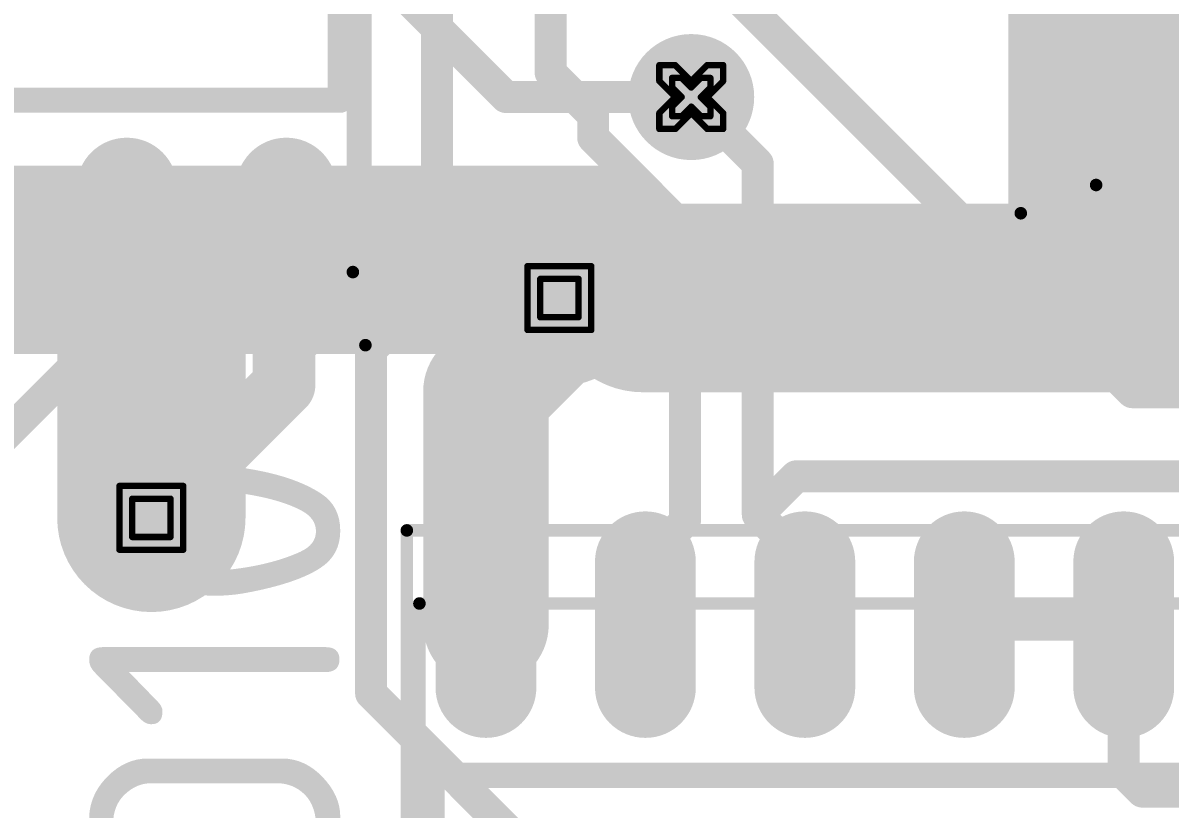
# Model space of a CAD drawing. Header units: millimetres. Extents: x 3219 to 51106, y -14166 to 2063.
# Drawn here: x 5622.96 to 5632.09, y 1768.79 to 1775.05 of the extents above; entities that cross this region are included whole.
import ezdxf

# ---------------------------------------------------------------- set-up
doc = ezdxf.new("R2010")
doc.units = ezdxf.units.MM
doc.layers.get('0').update_dxf_attribs({"lineweight": 53})
for name, color, linetype in [('Bottom Layer', 5, 'Continuous'), ('Bottom Solder', 6, 'Continuous'), ('Drill Drawing', 1, 'Continuous'), ('Mechanical 13', 56, 'Continuous'), ('Mechanical 15', 56, 'Continuous'), ('Top Layer', 1, 'Continuous'), ('Top Overlay', 2, 'Continuous'), ('Top Paste', 8, 'Continuous'), ('Top Solder', 216, 'Continuous')]:
    doc.layers.add(name, color=color, linetype=linetype)
doc.styles.add('GOST type B', font='GOST_B.TTF', dxfattribs={"height": 3.5})

# ---------------------------------------------------------------- blocks, each defined once
blk = doc.blocks.new('14_SOIC_94')
at = {"layer": 'Top Layer'}
h = blk.add_hatch(color=1, dxfattribs=at)
edge = h.paths.add_edge_path()
edge.add_arc((-0.5000028099999999, -2.54000254), 0.2999994, 90, 270)
edge.add_line((-0.5000028099999999, -2.84000194), (0.4999977299999999, -2.84000194))
edge.add_arc((0.49999773, -2.54000254), 0.2999994, 270, 450)
edge.add_line((0.49999773, -2.24000314), (-0.5000028099999998, -2.24000314))
h = blk.add_hatch(color=1, dxfattribs=at)
edge = h.paths.add_edge_path()
edge.add_arc((-0.49999519, -3.81), 0.2999994, 90, 270)
edge.add_line((-0.49999519, -4.1099994), (0.5000053500000001, -4.1099994))
edge.add_arc((0.50000535, -3.81), 0.2999994, 270, 450)
edge.add_line((0.50000535, -3.5100006), (-0.49999519, -3.5100006))
h = blk.add_hatch(color=1, dxfattribs=at)
edge = h.paths.add_edge_path()
edge.add_arc((-0.5000002699999999, -5.08), 0.2999994, 90, 270)
edge.add_line((-0.5000002699999999, -5.3799994), (0.5000002699999999, -5.3799994))
edge.add_arc((0.5000002699999999, -5.08), 0.2999994, 270, 450)
edge.add_line((0.5000002699999999, -4.780000599999999), (-0.5000002699999999, -4.780000599999999))
h = blk.add_hatch(color=1, dxfattribs=at)
edge = h.paths.add_edge_path()
edge.add_arc((-0.5000002699999999, -6.350002539999999), 0.2999994, 90, 270)
edge.add_line((-0.5000002699999999, -6.65000194), (0.5000002699999999, -6.65000194))
edge.add_arc((0.5000002699999999, -6.350002539999999), 0.2999994, 270, 450)
edge.add_line((0.5000002699999999, -6.050003139999999), (-0.5000002699999999, -6.050003139999999))
h = blk.add_hatch(color=1, dxfattribs=at)
edge = h.paths.add_edge_path()
edge.add_arc((-0.5000002699999999, -7.61999746), 0.2999994, 90, 270)
edge.add_line((-0.5000002699999999, -7.919996859999999), (0.5000002699999999, -7.919996859999999))
edge.add_arc((0.5000002699999999, -7.61999746), 0.2999994, 270, 450)
edge.add_line((0.5000002699999999, -7.319998060000001), (-0.5000002699999999, -7.319998060000001))
at = {"layer": 'Top Paste'}
h = blk.add_hatch(color=8, dxfattribs=at)
edge = h.paths.add_edge_path()
edge.add_arc((-0.5000028099999999, -2.54000254), 0.2999994, 90, 270)
edge.add_line((-0.5000028099999999, -2.84000194), (0.4999977299999999, -2.84000194))
edge.add_arc((0.49999773, -2.54000254), 0.2999994, 270, 450)
edge.add_line((0.49999773, -2.24000314), (-0.5000028099999998, -2.24000314))
h = blk.add_hatch(color=8, dxfattribs=at)
edge = h.paths.add_edge_path()
edge.add_arc((-0.49999519, -3.81), 0.2999994, 90, 270)
edge.add_line((-0.49999519, -4.1099994), (0.5000053500000001, -4.1099994))
edge.add_arc((0.50000535, -3.81), 0.2999994, 270, 450)
edge.add_line((0.50000535, -3.5100006), (-0.49999519, -3.5100006))
h = blk.add_hatch(color=8, dxfattribs=at)
edge = h.paths.add_edge_path()
edge.add_arc((-0.5000002699999999, -5.08), 0.2999994, 90, 270)
edge.add_line((-0.5000002699999999, -5.3799994), (0.5000002699999999, -5.3799994))
edge.add_arc((0.5000002699999999, -5.08), 0.2999994, 270, 450)
edge.add_line((0.5000002699999999, -4.780000599999999), (-0.5000002699999999, -4.780000599999999))
h = blk.add_hatch(color=8, dxfattribs=at)
edge = h.paths.add_edge_path()
edge.add_arc((-0.5000002699999999, -6.350002539999999), 0.2999994, 90, 270)
edge.add_line((-0.5000002699999999, -6.65000194), (0.5000002699999999, -6.65000194))
edge.add_arc((0.5000002699999999, -6.350002539999999), 0.2999994, 270, 450)
edge.add_line((0.5000002699999999, -6.050003139999999), (-0.5000002699999999, -6.050003139999999))
h = blk.add_hatch(color=8, dxfattribs=at)
edge = h.paths.add_edge_path()
edge.add_arc((-0.5000002699999999, -7.61999746), 0.2999994, 90, 270)
edge.add_line((-0.5000002699999999, -7.919996859999999), (0.5000002699999999, -7.919996859999999))
edge.add_arc((0.5000002699999999, -7.61999746), 0.2999994, 270, 450)
edge.add_line((0.5000002699999999, -7.319998060000001), (-0.5000002699999999, -7.319998060000001))
at = {"layer": 'Top Solder'}
h = blk.add_hatch(color=216, dxfattribs=at)
edge = h.paths.add_edge_path()
edge.add_arc((-0.5000028099999999, -2.54000254), 0.4015993999999999, 90, 270)
edge.add_line((-0.5000028099999999, -2.94160194), (0.4999977299999999, -2.94160194))
edge.add_arc((0.49999773, -2.54000254), 0.4015993999999999, 270, 450)
edge.add_line((0.49999773, -2.13840314), (-0.5000028099999998, -2.13840314))
h = blk.add_hatch(color=216, dxfattribs=at)
edge = h.paths.add_edge_path()
edge.add_arc((-0.49999519, -3.81), 0.4015993999999999, 90, 270)
edge.add_line((-0.49999519, -4.211599399999999), (0.5000053499999999, -4.211599399999999))
edge.add_arc((0.50000535, -3.81), 0.4015993999999999, 270, 450)
edge.add_line((0.50000535, -3.4084006), (-0.49999519, -3.4084006))
h = blk.add_hatch(color=216, dxfattribs=at)
edge = h.paths.add_edge_path()
edge.add_arc((-0.5000002699999999, -5.08), 0.4015993999999999, 90, 270)
edge.add_line((-0.5000002699999999, -5.481599399999999), (0.5000002699999999, -5.481599399999999))
edge.add_arc((0.5000002699999999, -5.08), 0.4015993999999999, 270, 450)
edge.add_line((0.5000002699999999, -4.6784006), (-0.5000002699999999, -4.6784006))
h = blk.add_hatch(color=216, dxfattribs=at)
edge = h.paths.add_edge_path()
edge.add_arc((-0.5000002699999999, -6.350002539999999), 0.4015993999999999, 90, 270)
edge.add_line((-0.5000002699999999, -6.75160194), (0.5000002699999999, -6.75160194))
edge.add_arc((0.5000002699999999, -6.350002539999999), 0.4015993999999999, 270, 450)
edge.add_line((0.5000002699999999, -5.94840314), (-0.5000002699999999, -5.94840314))
h = blk.add_hatch(color=216, dxfattribs=at)
edge = h.paths.add_edge_path()
edge.add_arc((-0.5000002699999999, -7.61999746), 0.4015993999999999, 90, 270)
edge.add_line((-0.5000002699999999, -8.021596859999999), (0.5000002699999999, -8.021596859999999))
edge.add_arc((0.5000002699999999, -7.61999746), 0.4015993999999999, 270, 450)
edge.add_line((0.5000002699999999, -7.21839806), (-0.5000002699999999, -7.21839806))
at = {"layer": 'Mechanical 13'}
for points in [[(-0.16826738, -8.1499964, 0.0999998, 0.0999998, 0), (-0.16826484, 0.5500497, 0.0999998, 0.0999998, 0)], [(-0.16826738, -8.1499964, 0.0999998, 0.0999998, 0), (5.968540259999999, -8.149993859999999, 0.0999998, 0.0999998, 0)]]:
    blk.add_lwpolyline(points, format="xyseb", dxfattribs=at)
blk.add_lwpolyline([(-0.19326606, -8.1499964, 0.0499999, 0.0499999, 1), (-0.1432687, -8.1499964, 0.0499999, 0.0499999, 1)], format="xyseb", close=True, dxfattribs=at)
blk.add_lwpolyline([(-0.19326606, -8.1499964, 0.0499999, 0.0499999, 1), (-0.1432687, -8.1499964, 0.0499999, 0.0499999, 1)], format="xyseb", close=True, dxfattribs=at)
at = {"layer": 'Mechanical 15'}
for points in [[(-0.75000104, -8.24999874, 0.0999998, 0.0999998, 0), (-0.7499959599999999, 0.75000358, 0.0999998, 0.0999998, 0)], [(6.750001739999999, -8.25000128, 0.0999998, 0.0999998, 0), (-0.75000104, -8.24999874, 0.0999998, 0.0999998, 0)]]:
    blk.add_lwpolyline(points, format="xyseb", dxfattribs=at)
blk.add_lwpolyline([(-0.77499972, -8.24999874, 0.0499999, 0.0499999, 1), (-0.72500236, -8.24999874, 0.0499999, 0.0499999, 1)], format="xyseb", close=True, dxfattribs=at)
blk.add_lwpolyline([(-0.77499972, -8.24999874, 0.0499999, 0.0499999, 1), (-0.72500236, -8.24999874, 0.0499999, 0.0499999, 1)], format="xyseb", close=True, dxfattribs=at)
at = {"layer": 'Top Overlay'}
for points in [[(1.20000014, -8.04999914, 0.1999996, 0.1999996, 0), (1.1999976, 0.4499991, 0.1999996, 0.1999996, 0)], [(4.699998219999999, -8.04999914, 0.1999996, 0.1999996, 0), (1.20000014, -8.04999914, 0.1999996, 0.1999996, 0)]]:
    blk.add_lwpolyline(points, format="xyseb", dxfattribs=at)
blk.add_lwpolyline([(1.15000024, -8.04999914, 0.0999998, 0.0999998, 1), (1.25000004, -8.04999914, 0.0999998, 0.0999998, 1)], format="xyseb", close=True, dxfattribs=at)
blk.add_lwpolyline([(1.15000024, -8.04999914, 0.0999998, 0.0999998, 1), (1.25000004, -8.04999914, 0.0999998, 0.0999998, 1)], format="xyseb", close=True, dxfattribs=at)
blk = doc.blocks.new('14______98')
at = {"layer": 'Top Layer'}
h = blk.add_hatch(color=1, dxfattribs=at)
edge = h.paths.add_edge_path()
edge.add_arc((-0.5000002699999999, -6.350002539999999), 0.2999994, 90, 270)
edge.add_line((-0.5000002699999999, -6.65000194), (0.5000002699999999, -6.65000194))
edge.add_arc((0.5000002699999999, -6.350002539999999), 0.2999994, 270, 450)
edge.add_line((0.5000002699999999, -6.050003139999999), (-0.5000002699999999, -6.050003139999999))
h = blk.add_hatch(color=1, dxfattribs=at)
edge = h.paths.add_edge_path()
edge.add_arc((-0.5000002699999999, -7.61999746), 0.2999994, 90, 270)
edge.add_line((-0.5000002699999999, -7.919996859999999), (0.5000002699999999, -7.919996859999999))
edge.add_arc((0.5000002699999999, -7.61999746), 0.2999994, 270, 450)
edge.add_line((0.5000002699999999, -7.319998060000001), (-0.5000002699999999, -7.319998060000001))
at = {"layer": 'Top Paste'}
h = blk.add_hatch(color=8, dxfattribs=at)
edge = h.paths.add_edge_path()
edge.add_arc((-0.5000002699999999, -6.350002539999999), 0.2999994, 90, 270)
edge.add_line((-0.5000002699999999, -6.65000194), (0.5000002699999999, -6.65000194))
edge.add_arc((0.5000002699999999, -6.350002539999999), 0.2999994, 270, 450)
edge.add_line((0.5000002699999999, -6.050003139999999), (-0.5000002699999999, -6.050003139999999))
h = blk.add_hatch(color=8, dxfattribs=at)
edge = h.paths.add_edge_path()
edge.add_arc((-0.5000002699999999, -7.61999746), 0.2999994, 90, 270)
edge.add_line((-0.5000002699999999, -7.919996859999999), (0.5000002699999999, -7.919996859999999))
edge.add_arc((0.5000002699999999, -7.61999746), 0.2999994, 270, 450)
edge.add_line((0.5000002699999999, -7.319998060000001), (-0.5000002699999999, -7.319998060000001))
at = {"layer": 'Top Solder'}
h = blk.add_hatch(color=216, dxfattribs=at)
edge = h.paths.add_edge_path()
edge.add_arc((-0.5000002699999999, -6.350002539999999), 0.4015993999999999, 90, 270)
edge.add_line((-0.5000002699999999, -6.75160194), (0.5000002699999999, -6.75160194))
edge.add_arc((0.5000002699999999, -6.350002539999999), 0.4015993999999999, 270, 450)
edge.add_line((0.5000002699999999, -5.94840314), (-0.5000002699999999, -5.94840314))
h = blk.add_hatch(color=216, dxfattribs=at)
edge = h.paths.add_edge_path()
edge.add_arc((-0.5000002699999999, -7.61999746), 0.4015993999999999, 90, 270)
edge.add_line((-0.5000002699999999, -8.021596859999999), (0.5000002699999999, -8.021596859999999))
edge.add_arc((0.5000002699999999, -7.61999746), 0.4015993999999999, 270, 450)
edge.add_line((0.5000002699999999, -7.21839806), (-0.5000002699999999, -7.21839806))
at = {"layer": 'Mechanical 13'}
for points in [[(-0.16826484, 0.5500497, 0.0999998, 0.0999998, 0), (-0.16826738, -8.1499964, 0.0999998, 0.0999998, 0)], [(5.968540259999999, -8.149993859999999, 0.0999998, 0.0999998, 0), (-0.16826738, -8.1499964, 0.0999998, 0.0999998, 0)]]:
    blk.add_lwpolyline(points, format="xyseb", dxfattribs=at)
blk.add_lwpolyline([(-0.19326606, -8.1499964, 0.0499999, 0.0499999, 1), (-0.1432687, -8.1499964, 0.0499999, 0.0499999, 1)], format="xyseb", close=True, dxfattribs=at)
blk.add_lwpolyline([(-0.19326606, -8.1499964, 0.0499999, 0.0499999, 1), (-0.1432687, -8.1499964, 0.0499999, 0.0499999, 1)], format="xyseb", close=True, dxfattribs=at)
at = {"layer": 'Mechanical 15'}
for points in [[(-0.7499959599999999, 0.75000358, 0.0999998, 0.0999998, 0), (-0.75000104, -8.24999874, 0.0999998, 0.0999998, 0)], [(-0.75000104, -8.24999874, 0.0999998, 0.0999998, 0), (6.750001739999999, -8.25000128, 0.0999998, 0.0999998, 0)]]:
    blk.add_lwpolyline(points, format="xyseb", dxfattribs=at)
blk.add_lwpolyline([(-0.77499972, -8.24999874, 0.0499999, 0.0499999, 1), (-0.72500236, -8.24999874, 0.0499999, 0.0499999, 1)], format="xyseb", close=True, dxfattribs=at)
blk.add_lwpolyline([(-0.77499972, -8.24999874, 0.0499999, 0.0499999, 1), (-0.72500236, -8.24999874, 0.0499999, 0.0499999, 1)], format="xyseb", close=True, dxfattribs=at)
at = {"layer": 'Top Overlay'}
for points in [[(1.1999976, 0.4499991, 0.1999996, 0.1999996, 0), (1.20000014, -8.04999914, 0.1999996, 0.1999996, 0)], [(1.20000014, -8.04999914, 0.1999996, 0.1999996, 0), (4.699998219999999, -8.04999914, 0.1999996, 0.1999996, 0)]]:
    blk.add_lwpolyline(points, format="xyseb", dxfattribs=at)
blk.add_lwpolyline([(1.15000024, -8.04999914, 0.0999998, 0.0999998, 1), (1.25000004, -8.04999914, 0.0999998, 0.0999998, 1)], format="xyseb", close=True, dxfattribs=at)
blk.add_lwpolyline([(1.15000024, -8.04999914, 0.0999998, 0.0999998, 1), (1.25000004, -8.04999914, 0.0999998, 0.0999998, 1)], format="xyseb", close=True, dxfattribs=at)
blk = doc.blocks.new('CAP__1206_108')
at = {"layer": 'Top Layer'}
for points in [[(-1.99999981, -0.7999996699999999), (-1.99999981, 0.7999996699999999), (-0.9999992699999999, 0.7999996699999999), (-0.9999992699999999, -0.7999996699999999)], [(0.9999992699999999, -0.7999996699999999), (0.9999992699999999, 0.7999996699999999), (1.99999981, 0.7999996699999999), (1.99999981, -0.7999996699999999)]]:
    blk.add_hatch(color=1, dxfattribs=at).paths.add_polyline_path(points)
at = {"layer": 'Top Paste'}
for points in [[(-1.99999981, -0.7999996699999999), (-1.99999981, 0.7999996699999999), (-0.9999992699999999, 0.7999996699999999), (-0.9999992699999999, -0.7999996699999999)], [(0.9999992699999999, -0.7999996699999999), (0.9999992699999999, 0.7999996699999999), (1.99999981, 0.7999996699999999), (1.99999981, -0.7999996699999999)]]:
    blk.add_hatch(color=8, dxfattribs=at).paths.add_polyline_path(points)
at = {"layer": 'Top Solder'}
for points in [[(-2.10159981, -0.90159967), (-2.10159981, 0.90159967), (-0.89839927, 0.90159967), (-0.89839927, -0.90159967)], [(0.89839927, -0.90159967), (0.89839927, 0.90159967), (2.10159981, 0.90159967), (2.10159981, -0.90159967)]]:
    blk.add_hatch(color=216, dxfattribs=at).paths.add_polyline_path(points)
at = {"layer": 'Mechanical 13'}
for points in [[(1.59999934, 0.77499972, 0.0999998, 0.0999998, 0), (-1.60000188, 0.77499972, 0.0999998, 0.0999998, 0)], [(-1.60000188, 0.77499972, 0.0999998, 0.0999998, 0), (-1.60000188, -0.77499972, 0.0999998, 0.0999998, 0)], [(1.59999934, 0.77499972, 0.0999998, 0.0999998, 0), (1.59999934, -0.77499972, 0.0999998, 0.0999998, 0)], [(1.59999934, -0.77499972, 0.0999998, 0.0999998, 0), (-1.60000188, -0.77499972, 0.0999998, 0.0999998, 0)]]:
    blk.add_lwpolyline(points, format="xyseb", dxfattribs=at)
for points in [[(-1.62500056, 0.77499972, 0.0499999, 0.0499999, 1), (-1.5750032, 0.77499972, 0.0499999, 0.0499999, 1)], [(-1.62500056, 0.77499972, 0.0499999, 0.0499999, 1), (-1.5750032, 0.77499972, 0.0499999, 0.0499999, 1)], [(1.57500066, 0.77499972, 0.0499999, 0.0499999, 1), (1.62499802, 0.77499972, 0.0499999, 0.0499999, 1)], [(1.57500066, 0.77499972, 0.0499999, 0.0499999, 1), (1.62499802, 0.77499972, 0.0499999, 0.0499999, 1)], [(-1.62500056, -0.77499972, 0.0499999, 0.0499999, 1), (-1.5750032, -0.77499972, 0.0499999, 0.0499999, 1)], [(-1.62500056, -0.77499972, 0.0499999, 0.0499999, 1), (-1.5750032, -0.77499972, 0.0499999, 0.0499999, 1)], [(1.57500066, -0.77499972, 0.0499999, 0.0499999, 1), (1.62499802, -0.77499972, 0.0499999, 0.0499999, 1)], [(1.57500066, -0.77499972, 0.0499999, 0.0499999, 1), (1.62499802, -0.77499972, 0.0499999, 0.0499999, 1)]]:
    blk.add_lwpolyline(points, format="xyseb", close=True, dxfattribs=at)
at = {"layer": 'Mechanical 15'}
for points in [[(-2.20000068, 1.00000054, 0.0999998, 0.0999998, 0), (-2.20000068, -1.00000054, 0.0999998, 0.0999998, 0)], [(2.20000068, 1.00000054, 0.0999998, 0.0999998, 0), (-2.20000068, 1.00000054, 0.0999998, 0.0999998, 0)], [(2.20000068, 1.00000054, 0.0999998, 0.0999998, 0), (2.20000068, -1.00000054, 0.0999998, 0.0999998, 0)], [(0, 0.499999, 0.0999998, 0.0999998, 0), (0, -0.50000154, 0.0999998, 0.0999998, 0)], [(0.50000154, 0, 0.0999998, 0.0999998, 0), (-0.499999, 0, 0.0999998, 0.0999998, 0)], [(2.20000068, -1.00000054, 0.0999998, 0.0999998, 0), (-2.20000068, -1.00000054, 0.0999998, 0.0999998, 0)]]:
    blk.add_lwpolyline(points, format="xyseb", dxfattribs=at)
for points in [[(-2.22499936, 1.00000054, 0.0499999, 0.0499999, 1), (-2.175002, 1.00000054, 0.0499999, 0.0499999, 1)], [(-2.22499936, 1.00000054, 0.0499999, 0.0499999, 1), (-2.175002, 1.00000054, 0.0499999, 0.0499999, 1)], [(2.175002, 1.00000054, 0.0499999, 0.0499999, 1), (2.22499936, 1.00000054, 0.0499999, 0.0499999, 1)], [(2.175002, 1.00000054, 0.0499999, 0.0499999, 1), (2.22499936, 1.00000054, 0.0499999, 0.0499999, 1)], [(-0.02499868, 0.499999, 0.0499999, 0.0499999, 1), (0.02499868, 0.499999, 0.0499999, 0.0499999, 1)], [(-0.5249976799999999, 0, 0.0499999, 0.0499999, 1), (-0.47500032, 0, 0.0499999, 0.0499999, 1)], [(0.47500286, 0, 0.0499999, 0.0499999, 1), (0.52500022, 0, 0.0499999, 0.0499999, 1)], [(-0.02499868, -0.50000154, 0.0499999, 0.0499999, 1), (0.02499868, -0.50000154, 0.0499999, 0.0499999, 1)], [(-2.22499936, -1.00000054, 0.0499999, 0.0499999, 1), (-2.175002, -1.00000054, 0.0499999, 0.0499999, 1)], [(-2.22499936, -1.00000054, 0.0499999, 0.0499999, 1), (-2.175002, -1.00000054, 0.0499999, 0.0499999, 1)], [(2.175002, -1.00000054, 0.0499999, 0.0499999, 1), (2.22499936, -1.00000054, 0.0499999, 0.0499999, 1)], [(2.175002, -1.00000054, 0.0499999, 0.0499999, 1), (2.22499936, -1.00000054, 0.0499999, 0.0499999, 1)]]:
    blk.add_lwpolyline(points, format="xyseb", close=True, dxfattribs=at)
at = {"layer": 'Top Overlay'}
for points in [[(2.20000068, 1.00000054, 0.1999996, 0.1999996, 0), (-2.20000068, 1.00000054, 0.1999996, 0.1999996, 0)], [(-2.20000068, 1.00000054, 0.1999996, 0.1999996, 0), (-2.20000068, -1.00000054, 0.1999996, 0.1999996, 0)], [(2.20000068, 1.00000054, 0.1999996, 0.1999996, 0), (2.20000068, -1.00000054, 0.1999996, 0.1999996, 0)], [(2.20000068, -1.00000054, 0.1999996, 0.1999996, 0), (-2.20000068, -1.00000054, 0.1999996, 0.1999996, 0)]]:
    blk.add_lwpolyline(points, format="xyseb", dxfattribs=at)
for points in [[(-2.25000058, 1.00000054, 0.0999998, 0.0999998, 1), (-2.15000078, 1.00000054, 0.0999998, 0.0999998, 1)], [(-2.25000058, 1.00000054, 0.0999998, 0.0999998, 1), (-2.15000078, 1.00000054, 0.0999998, 0.0999998, 1)], [(2.15000078, 1.00000054, 0.0999998, 0.0999998, 1), (2.25000058, 1.00000054, 0.0999998, 0.0999998, 1)], [(2.15000078, 1.00000054, 0.0999998, 0.0999998, 1), (2.25000058, 1.00000054, 0.0999998, 0.0999998, 1)], [(-2.25000058, -1.00000054, 0.0999998, 0.0999998, 1), (-2.15000078, -1.00000054, 0.0999998, 0.0999998, 1)], [(-2.25000058, -1.00000054, 0.0999998, 0.0999998, 1), (-2.15000078, -1.00000054, 0.0999998, 0.0999998, 1)], [(2.15000078, -1.00000054, 0.0999998, 0.0999998, 1), (2.25000058, -1.00000054, 0.0999998, 0.0999998, 1)], [(2.15000078, -1.00000054, 0.0999998, 0.0999998, 1), (2.25000058, -1.00000054, 0.0999998, 0.0999998, 1)]]:
    blk.add_lwpolyline(points, format="xyseb", close=True, dxfattribs=at)

msp = doc.modelspace()

# ---------------------------------------------------------------- hatches: boundary and pattern name
at = {"layer": 'Bottom Layer'}
h = msp.add_hatch(color=5, dxfattribs=at)
edge = h.paths.add_edge_path()
edge.add_arc((5628.278538625324, 1774.458105289654), 0.3999992, 0, 360)
h = msp.add_hatch(color=5, dxfattribs=at)
edge = h.paths.add_edge_path()
edge.add_arc((5627.228538185325, 1772.858105949654), 0.5999987999999999, 0, 360)
h = msp.add_hatch(color=5, dxfattribs=at)
edge = h.paths.add_edge_path()
edge.add_arc((5623.978539605323, 1771.108104369654), 0.5999987999999999, 0, 360)
at = {"layer": 'Bottom Solder'}
h = msp.add_hatch(color=6, dxfattribs=at)
edge = h.paths.add_edge_path()
edge.add_arc((5628.278538625324, 1774.458105289654), 0.5015992, 0, 360)
h = msp.add_hatch(color=6, dxfattribs=at)
edge = h.paths.add_edge_path()
edge.add_arc((5627.228538185325, 1772.858105949654), 0.7015988, 0, 360)
h = msp.add_hatch(color=6, dxfattribs=at)
edge = h.paths.add_edge_path()
edge.add_arc((5623.978539605323, 1771.108104369654), 0.7015988, 0, 360)
at = {"layer": 'Top Layer'}
h = msp.add_hatch(color=1, dxfattribs=at)
edge = h.paths.add_edge_path()
edge.add_arc((5628.278538625324, 1774.458105289654), 0.3999992, 0, 360)
h = msp.add_hatch(color=1, dxfattribs=at)
edge = h.paths.add_edge_path()
edge.add_arc((5627.228538185325, 1772.858105949654), 0.5999987999999999, 0, 360)
h = msp.add_hatch(color=1, dxfattribs=at)
edge = h.paths.add_edge_path()
edge.add_arc((5623.978539605323, 1771.108104369654), 0.5999987999999999, 0, 360)
at = {"layer": 'Top Solder'}
h = msp.add_hatch(color=216, dxfattribs=at)
edge = h.paths.add_edge_path()
edge.add_arc((5628.278538625324, 1774.458105289654), 0.5015992, 0, 360)
h = msp.add_hatch(color=216, dxfattribs=at)
edge = h.paths.add_edge_path()
edge.add_arc((5627.228538185325, 1772.858105949654), 0.7015988, 0, 360)
h = msp.add_hatch(color=216, dxfattribs=at)
edge = h.paths.add_edge_path()
edge.add_arc((5623.978539605323, 1771.108104369654), 0.7015988, 0, 360)

# ---------------------------------------------------------------- linework, layer by layer
at = {"layer": 'Bottom Layer'}
for points in [[(5624.459539405325, 1776.802103649654, 0.254, 0.254, 0), (5626.803537765325, 1774.458105289654, 0.254, 0.254, 0)], [(5626.803537765325, 1774.458105289654, 0.254, 0.254, 0), (5628.278538625324, 1774.458105289654, 0.254, 0.254, 0)], [(5615.478538825326, 1773.162105849654, 1.49999954, 1.49999954, 0), (5624.375452705324, 1773.162105849654, 1.49999954, 1.49999954, 0)], [(5623.978539605323, 1772.765192749654, 1.49999954, 1.49999954, 0), (5624.375452705324, 1773.162105849654, 1.49999954, 1.49999954, 0)], [(5624.375452705324, 1773.162105849654, 1.49999954, 1.49999954, 0), (5627.588981965324, 1773.162105849654, 1.49999954, 1.49999954, 0)], [(5627.588981965324, 1773.162105849654, 1.49999954, 1.49999954, 0), (5627.892981865323, 1772.858105949654, 1.49999954, 1.49999954, 0)], [(5627.892981865323, 1772.858105949654, 1.49999954, 1.49999954, 0), (5637.728540045326, 1772.858105949654, 1.49999954, 1.49999954, 0)], [(5623.978539605323, 1771.108104369654, 1.49999954, 1.49999954, 0), (5623.978539605323, 1772.765192749654, 1.49999954, 1.49999954, 0)]]:
    msp.add_lwpolyline(points, format="xyseb", dxfattribs=at)
for points in [[(5626.740037765325, 1774.458105289654, 0.127, 0.127, 1), (5626.867037765325, 1774.458105289654, 0.127, 0.127, 1)], [(5626.740037765325, 1774.458105289654, 0.127, 0.127, 1), (5626.867037765325, 1774.458105289654, 0.127, 0.127, 1)], [(5628.215038625323, 1774.458105289654, 0.127, 0.127, 1), (5628.342038625324, 1774.458105289654, 0.127, 0.127, 1)], [(5624.000452185326, 1773.162105849654, 0.7499985, 0.7499985, 1), (5624.750453225326, 1773.162105849654, 0.7499985, 0.7499985, 1)], [(5624.000452185326, 1773.162105849654, 0.7499985, 0.7499985, 1), (5624.750453225326, 1773.162105849654, 0.7499985, 0.7499985, 1)], [(5624.000452185326, 1773.162105849654, 0.7499985, 0.7499985, 1), (5624.750453225326, 1773.162105849654, 0.7499985, 0.7499985, 1)], [(5627.213981445326, 1773.162105849654, 0.7499985, 0.7499985, 1), (5627.963982485326, 1773.162105849654, 0.7499985, 0.7499985, 1)], [(5627.213981445326, 1773.162105849654, 0.7499985, 0.7499985, 1), (5627.963982485326, 1773.162105849654, 0.7499985, 0.7499985, 1)], [(5627.517981345325, 1772.858105949654, 0.7499985, 0.7499985, 1), (5628.267982385325, 1772.858105949654, 0.7499985, 0.7499985, 1)], [(5627.517981345325, 1772.858105949654, 0.7499985, 0.7499985, 1), (5628.267982385325, 1772.858105949654, 0.7499985, 0.7499985, 1)], [(5623.603539085325, 1772.765192749654, 0.7499985, 0.7499985, 1), (5624.353540125325, 1772.765192749654, 0.7499985, 0.7499985, 1)], [(5623.603539085325, 1772.765192749654, 0.7499985, 0.7499985, 1), (5624.353540125325, 1772.765192749654, 0.7499985, 0.7499985, 1)], [(5623.603539085325, 1771.108104369654, 0.7499985, 0.7499985, 1), (5624.353540125325, 1771.108104369654, 0.7499985, 0.7499985, 1)]]:
    msp.add_lwpolyline(points, format="xyseb", close=True, dxfattribs=at)
at = {"layer": 'Drill Drawing'}
for points in [[(5628.024538625326, 1774.585105289654, 0.0508, 0.0508, 0), (5628.024538625326, 1774.712105289654, 0.0508, 0.0508, 0)], [(5628.024538625326, 1774.712105289654, 0.0508, 0.0508, 0), (5628.151538625323, 1774.712105289654, 0.0508, 0.0508, 0)], [(5628.151538625323, 1774.712105289654, 0.0508, 0.0508, 0), (5628.278538625324, 1774.585105289654, 0.0508, 0.0508, 0)], [(5628.278538625324, 1774.585105289654, 0.0508, 0.0508, 0), (5628.405538625324, 1774.712105289654, 0.0508, 0.0508, 0)], [(5628.405538625324, 1774.712105289654, 0.0508, 0.0508, 0), (5628.532538625324, 1774.712105289654, 0.0508, 0.0508, 0)], [(5628.532538625324, 1774.585105289654, 0.0508, 0.0508, 0), (5628.532538625324, 1774.712105289654, 0.0508, 0.0508, 0)], [(5628.126138625325, 1774.534305289654, 0.0508, 0.0508, 0), (5628.126138625325, 1774.610505289654, 0.0508, 0.0508, 0)], [(5628.126138625325, 1774.610505289654, 0.0508, 0.0508, 0), (5628.202338625324, 1774.610505289654, 0.0508, 0.0508, 0)], [(5628.202338625324, 1774.610505289654, 0.0508, 0.0508, 0), (5628.278538625324, 1774.534305289654, 0.0508, 0.0508, 0)], [(5628.278538625324, 1774.534305289654, 0.0508, 0.0508, 0), (5628.354738625323, 1774.610505289654, 0.0508, 0.0508, 0)], [(5628.354738625323, 1774.610505289654, 0.0508, 0.0508, 0), (5628.430938625326, 1774.610505289654, 0.0508, 0.0508, 0)], [(5628.430938625326, 1774.534305289654, 0.0508, 0.0508, 0), (5628.430938625326, 1774.610505289654, 0.0508, 0.0508, 0)], [(5628.024538625326, 1774.585105289654, 0.0508, 0.0508, 0), (5628.151538625323, 1774.458105289654, 0.0508, 0.0508, 0)], [(5628.126138625325, 1774.534305289654, 0.0508, 0.0508, 0), (5628.202338625324, 1774.458105289654, 0.0508, 0.0508, 0)], [(5628.354738625323, 1774.458105289654, 0.0508, 0.0508, 0), (5628.430938625326, 1774.534305289654, 0.0508, 0.0508, 0)], [(5628.405538625324, 1774.458105289654, 0.0508, 0.0508, 0), (5628.532538625324, 1774.585105289654, 0.0508, 0.0508, 0)], [(5628.024538625326, 1774.331105289654, 0.0508, 0.0508, 0), (5628.151538625323, 1774.458105289654, 0.0508, 0.0508, 0)], [(5628.126138625325, 1774.381905289654, 0.0508, 0.0508, 0), (5628.202338625324, 1774.458105289654, 0.0508, 0.0508, 0)], [(5628.354738625323, 1774.458105289654, 0.0508, 0.0508, 0), (5628.430938625326, 1774.381905289654, 0.0508, 0.0508, 0)], [(5628.405538625324, 1774.458105289654, 0.0508, 0.0508, 0), (5628.532538625324, 1774.331105289654, 0.0508, 0.0508, 0)], [(5628.126138625325, 1774.305705289654, 0.0508, 0.0508, 0), (5628.126138625325, 1774.381905289654, 0.0508, 0.0508, 0)], [(5628.202338625324, 1774.305705289654, 0.0508, 0.0508, 0), (5628.278538625324, 1774.381905289654, 0.0508, 0.0508, 0)], [(5628.278538625324, 1774.381905289654, 0.0508, 0.0508, 0), (5628.354738625323, 1774.305705289654, 0.0508, 0.0508, 0)], [(5628.430938625326, 1774.305705289654, 0.0508, 0.0508, 0), (5628.430938625326, 1774.381905289654, 0.0508, 0.0508, 0)], [(5628.024538625326, 1774.204105289654, 0.0508, 0.0508, 0), (5628.024538625326, 1774.331105289654, 0.0508, 0.0508, 0)], [(5628.126138625325, 1774.305705289654, 0.0508, 0.0508, 0), (5628.202338625324, 1774.305705289654, 0.0508, 0.0508, 0)], [(5628.151538625323, 1774.204105289654, 0.0508, 0.0508, 0), (5628.278538625324, 1774.331105289654, 0.0508, 0.0508, 0)], [(5628.278538625324, 1774.331105289654, 0.0508, 0.0508, 0), (5628.405538625324, 1774.204105289654, 0.0508, 0.0508, 0)], [(5628.354738625323, 1774.305705289654, 0.0508, 0.0508, 0), (5628.430938625326, 1774.305705289654, 0.0508, 0.0508, 0)], [(5628.532538625324, 1774.204105289654, 0.0508, 0.0508, 0), (5628.532538625324, 1774.331105289654, 0.0508, 0.0508, 0)], [(5628.024538625326, 1774.204105289654, 0.0508, 0.0508, 0), (5628.151538625323, 1774.204105289654, 0.0508, 0.0508, 0)], [(5628.405538625324, 1774.204105289654, 0.0508, 0.0508, 0), (5628.532538625324, 1774.204105289654, 0.0508, 0.0508, 0)], [(5626.974538185324, 1773.112105949655, 0.0508, 0.0508, 0), (5627.482538185326, 1773.112105949655, 0.0508, 0.0508, 0)], [(5626.974538185324, 1772.604105949654, 0.0508, 0.0508, 0), (5626.974538185324, 1773.112105949655, 0.0508, 0.0508, 0)], [(5627.482538185326, 1772.604105949654, 0.0508, 0.0508, 0), (5627.482538185326, 1773.112105949655, 0.0508, 0.0508, 0)], [(5627.076138185326, 1773.010505949654, 0.0508, 0.0508, 0), (5627.380938185324, 1773.010505949654, 0.0508, 0.0508, 0)], [(5627.076138185326, 1772.705705949654, 0.0508, 0.0508, 0), (5627.076138185326, 1773.010505949654, 0.0508, 0.0508, 0)], [(5627.380938185324, 1772.705705949654, 0.0508, 0.0508, 0), (5627.380938185324, 1773.010505949654, 0.0508, 0.0508, 0)], [(5627.076138185326, 1772.705705949654, 0.0508, 0.0508, 0), (5627.380938185324, 1772.705705949654, 0.0508, 0.0508, 0)], [(5626.974538185324, 1772.604105949654, 0.0508, 0.0508, 0), (5627.482538185326, 1772.604105949654, 0.0508, 0.0508, 0)], [(5623.724539605326, 1771.362104369654, 0.0508, 0.0508, 0), (5624.232539605324, 1771.362104369654, 0.0508, 0.0508, 0)], [(5623.724539605326, 1770.854104369654, 0.0508, 0.0508, 0), (5623.724539605326, 1771.362104369654, 0.0508, 0.0508, 0)], [(5624.232539605324, 1770.854104369654, 0.0508, 0.0508, 0), (5624.232539605324, 1771.362104369654, 0.0508, 0.0508, 0)], [(5623.826139605324, 1771.260504369654, 0.0508, 0.0508, 0), (5624.130939605326, 1771.260504369654, 0.0508, 0.0508, 0)], [(5623.826139605324, 1770.955704369654, 0.0508, 0.0508, 0), (5623.826139605324, 1771.260504369654, 0.0508, 0.0508, 0)], [(5624.130939605326, 1770.955704369654, 0.0508, 0.0508, 0), (5624.130939605326, 1771.260504369654, 0.0508, 0.0508, 0)], [(5623.826139605324, 1770.955704369654, 0.0508, 0.0508, 0), (5624.130939605326, 1770.955704369654, 0.0508, 0.0508, 0)], [(5623.724539605326, 1770.854104369654, 0.0508, 0.0508, 0), (5624.232539605324, 1770.854104369654, 0.0508, 0.0508, 0)]]:
    msp.add_lwpolyline(points, format="xyseb", dxfattribs=at)
for points in [[(5628.011838625323, 1774.712105289654, 0.0254, 0.0254, 1), (5628.037238625326, 1774.712105289654, 0.0254, 0.0254, 1)], [(5628.011838625323, 1774.712105289654, 0.0254, 0.0254, 1), (5628.037238625326, 1774.712105289654, 0.0254, 0.0254, 1)], [(5628.138838625324, 1774.712105289654, 0.0254, 0.0254, 1), (5628.164238625326, 1774.712105289654, 0.0254, 0.0254, 1)], [(5628.138838625324, 1774.712105289654, 0.0254, 0.0254, 1), (5628.164238625326, 1774.712105289654, 0.0254, 0.0254, 1)], [(5628.392838625325, 1774.712105289654, 0.0254, 0.0254, 1), (5628.418238625323, 1774.712105289654, 0.0254, 0.0254, 1)], [(5628.392838625325, 1774.712105289654, 0.0254, 0.0254, 1), (5628.418238625323, 1774.712105289654, 0.0254, 0.0254, 1)], [(5628.519838625325, 1774.712105289654, 0.0254, 0.0254, 1), (5628.545238625324, 1774.712105289654, 0.0254, 0.0254, 1)], [(5628.519838625325, 1774.712105289654, 0.0254, 0.0254, 1), (5628.545238625324, 1774.712105289654, 0.0254, 0.0254, 1)], [(5628.113438625325, 1774.610505289654, 0.0254, 0.0254, 1), (5628.138838625324, 1774.610505289654, 0.0254, 0.0254, 1)], [(5628.113438625325, 1774.610505289654, 0.0254, 0.0254, 1), (5628.138838625324, 1774.610505289654, 0.0254, 0.0254, 1)], [(5628.189638625325, 1774.610505289654, 0.0254, 0.0254, 1), (5628.215038625323, 1774.610505289654, 0.0254, 0.0254, 1)], [(5628.189638625325, 1774.610505289654, 0.0254, 0.0254, 1), (5628.215038625323, 1774.610505289654, 0.0254, 0.0254, 1)], [(5628.342038625324, 1774.610505289654, 0.0254, 0.0254, 1), (5628.367438625326, 1774.610505289654, 0.0254, 0.0254, 1)], [(5628.342038625324, 1774.610505289654, 0.0254, 0.0254, 1), (5628.367438625326, 1774.610505289654, 0.0254, 0.0254, 1)], [(5628.418238625323, 1774.610505289654, 0.0254, 0.0254, 1), (5628.443638625326, 1774.610505289654, 0.0254, 0.0254, 1)], [(5628.418238625323, 1774.610505289654, 0.0254, 0.0254, 1), (5628.443638625326, 1774.610505289654, 0.0254, 0.0254, 1)], [(5628.011838625323, 1774.585105289654, 0.0254, 0.0254, 1), (5628.037238625326, 1774.585105289654, 0.0254, 0.0254, 1)], [(5628.011838625323, 1774.585105289654, 0.0254, 0.0254, 1), (5628.037238625326, 1774.585105289654, 0.0254, 0.0254, 1)], [(5628.113438625325, 1774.534305289654, 0.0254, 0.0254, 1), (5628.138838625324, 1774.534305289654, 0.0254, 0.0254, 1)], [(5628.113438625325, 1774.534305289654, 0.0254, 0.0254, 1), (5628.138838625324, 1774.534305289654, 0.0254, 0.0254, 1)], [(5628.265838625324, 1774.585105289654, 0.0254, 0.0254, 1), (5628.291238625327, 1774.585105289654, 0.0254, 0.0254, 1)], [(5628.265838625324, 1774.585105289654, 0.0254, 0.0254, 1), (5628.291238625327, 1774.585105289654, 0.0254, 0.0254, 1)], [(5628.265838625324, 1774.534305289654, 0.0254, 0.0254, 1), (5628.291238625327, 1774.534305289654, 0.0254, 0.0254, 1)], [(5628.265838625324, 1774.534305289654, 0.0254, 0.0254, 1), (5628.291238625327, 1774.534305289654, 0.0254, 0.0254, 1)], [(5628.418238625323, 1774.534305289654, 0.0254, 0.0254, 1), (5628.443638625326, 1774.534305289654, 0.0254, 0.0254, 1)], [(5628.418238625323, 1774.534305289654, 0.0254, 0.0254, 1), (5628.443638625326, 1774.534305289654, 0.0254, 0.0254, 1)], [(5628.519838625325, 1774.585105289654, 0.0254, 0.0254, 1), (5628.545238625324, 1774.585105289654, 0.0254, 0.0254, 1)], [(5628.519838625325, 1774.585105289654, 0.0254, 0.0254, 1), (5628.545238625324, 1774.585105289654, 0.0254, 0.0254, 1)], [(5628.138838625324, 1774.458105289654, 0.0254, 0.0254, 1), (5628.164238625326, 1774.458105289654, 0.0254, 0.0254, 1)], [(5628.138838625324, 1774.458105289654, 0.0254, 0.0254, 1), (5628.164238625326, 1774.458105289654, 0.0254, 0.0254, 1)], [(5628.189638625325, 1774.458105289654, 0.0254, 0.0254, 1), (5628.215038625323, 1774.458105289654, 0.0254, 0.0254, 1)], [(5628.189638625325, 1774.458105289654, 0.0254, 0.0254, 1), (5628.215038625323, 1774.458105289654, 0.0254, 0.0254, 1)], [(5628.342038625324, 1774.458105289654, 0.0254, 0.0254, 1), (5628.367438625326, 1774.458105289654, 0.0254, 0.0254, 1)], [(5628.342038625324, 1774.458105289654, 0.0254, 0.0254, 1), (5628.367438625326, 1774.458105289654, 0.0254, 0.0254, 1)], [(5628.392838625325, 1774.458105289654, 0.0254, 0.0254, 1), (5628.418238625323, 1774.458105289654, 0.0254, 0.0254, 1)], [(5628.392838625325, 1774.458105289654, 0.0254, 0.0254, 1), (5628.418238625323, 1774.458105289654, 0.0254, 0.0254, 1)], [(5628.113438625325, 1774.381905289654, 0.0254, 0.0254, 1), (5628.138838625324, 1774.381905289654, 0.0254, 0.0254, 1)], [(5628.113438625325, 1774.381905289654, 0.0254, 0.0254, 1), (5628.138838625324, 1774.381905289654, 0.0254, 0.0254, 1)], [(5628.265838625324, 1774.381905289654, 0.0254, 0.0254, 1), (5628.291238625327, 1774.381905289654, 0.0254, 0.0254, 1)], [(5628.265838625324, 1774.381905289654, 0.0254, 0.0254, 1), (5628.291238625327, 1774.381905289654, 0.0254, 0.0254, 1)], [(5628.418238625323, 1774.381905289654, 0.0254, 0.0254, 1), (5628.443638625326, 1774.381905289654, 0.0254, 0.0254, 1)], [(5628.418238625323, 1774.381905289654, 0.0254, 0.0254, 1), (5628.443638625326, 1774.381905289654, 0.0254, 0.0254, 1)], [(5628.011838625323, 1774.331105289654, 0.0254, 0.0254, 1), (5628.037238625326, 1774.331105289654, 0.0254, 0.0254, 1)], [(5628.011838625323, 1774.331105289654, 0.0254, 0.0254, 1), (5628.037238625326, 1774.331105289654, 0.0254, 0.0254, 1)], [(5628.113438625325, 1774.305705289654, 0.0254, 0.0254, 1), (5628.138838625324, 1774.305705289654, 0.0254, 0.0254, 1)], [(5628.113438625325, 1774.305705289654, 0.0254, 0.0254, 1), (5628.138838625324, 1774.305705289654, 0.0254, 0.0254, 1)], [(5628.189638625325, 1774.305705289654, 0.0254, 0.0254, 1), (5628.215038625323, 1774.305705289654, 0.0254, 0.0254, 1)], [(5628.189638625325, 1774.305705289654, 0.0254, 0.0254, 1), (5628.215038625323, 1774.305705289654, 0.0254, 0.0254, 1)], [(5628.265838625324, 1774.331105289654, 0.0254, 0.0254, 1), (5628.291238625327, 1774.331105289654, 0.0254, 0.0254, 1)], [(5628.265838625324, 1774.331105289654, 0.0254, 0.0254, 1), (5628.291238625327, 1774.331105289654, 0.0254, 0.0254, 1)], [(5628.342038625324, 1774.305705289654, 0.0254, 0.0254, 1), (5628.367438625326, 1774.305705289654, 0.0254, 0.0254, 1)], [(5628.342038625324, 1774.305705289654, 0.0254, 0.0254, 1), (5628.367438625326, 1774.305705289654, 0.0254, 0.0254, 1)], [(5628.418238625323, 1774.305705289654, 0.0254, 0.0254, 1), (5628.443638625326, 1774.305705289654, 0.0254, 0.0254, 1)], [(5628.418238625323, 1774.305705289654, 0.0254, 0.0254, 1), (5628.443638625326, 1774.305705289654, 0.0254, 0.0254, 1)], [(5628.519838625325, 1774.331105289654, 0.0254, 0.0254, 1), (5628.545238625324, 1774.331105289654, 0.0254, 0.0254, 1)], [(5628.519838625325, 1774.331105289654, 0.0254, 0.0254, 1), (5628.545238625324, 1774.331105289654, 0.0254, 0.0254, 1)], [(5628.011838625323, 1774.204105289654, 0.0254, 0.0254, 1), (5628.037238625326, 1774.204105289654, 0.0254, 0.0254, 1)], [(5628.011838625323, 1774.204105289654, 0.0254, 0.0254, 1), (5628.037238625326, 1774.204105289654, 0.0254, 0.0254, 1)], [(5628.138838625324, 1774.204105289654, 0.0254, 0.0254, 1), (5628.164238625326, 1774.204105289654, 0.0254, 0.0254, 1)], [(5628.138838625324, 1774.204105289654, 0.0254, 0.0254, 1), (5628.164238625326, 1774.204105289654, 0.0254, 0.0254, 1)], [(5628.392838625325, 1774.204105289654, 0.0254, 0.0254, 1), (5628.418238625323, 1774.204105289654, 0.0254, 0.0254, 1)], [(5628.392838625325, 1774.204105289654, 0.0254, 0.0254, 1), (5628.418238625323, 1774.204105289654, 0.0254, 0.0254, 1)], [(5628.519838625325, 1774.204105289654, 0.0254, 0.0254, 1), (5628.545238625324, 1774.204105289654, 0.0254, 0.0254, 1)], [(5628.519838625325, 1774.204105289654, 0.0254, 0.0254, 1), (5628.545238625324, 1774.204105289654, 0.0254, 0.0254, 1)], [(5626.961838185325, 1773.112105949655, 0.0254, 0.0254, 1), (5626.987238185324, 1773.112105949655, 0.0254, 0.0254, 1)], [(5626.961838185325, 1773.112105949655, 0.0254, 0.0254, 1), (5626.987238185324, 1773.112105949655, 0.0254, 0.0254, 1)], [(5627.469838185323, 1773.112105949655, 0.0254, 0.0254, 1), (5627.495238185325, 1773.112105949655, 0.0254, 0.0254, 1)], [(5627.469838185323, 1773.112105949655, 0.0254, 0.0254, 1), (5627.495238185325, 1773.112105949655, 0.0254, 0.0254, 1)], [(5627.063438185323, 1773.010505949654, 0.0254, 0.0254, 1), (5627.088838185326, 1773.010505949654, 0.0254, 0.0254, 1)], [(5627.063438185323, 1773.010505949654, 0.0254, 0.0254, 1), (5627.088838185326, 1773.010505949654, 0.0254, 0.0254, 1)], [(5627.368238185325, 1773.010505949654, 0.0254, 0.0254, 1), (5627.393638185324, 1773.010505949654, 0.0254, 0.0254, 1)], [(5627.368238185325, 1773.010505949654, 0.0254, 0.0254, 1), (5627.393638185324, 1773.010505949654, 0.0254, 0.0254, 1)], [(5627.063438185323, 1772.705705949654, 0.0254, 0.0254, 1), (5627.088838185326, 1772.705705949654, 0.0254, 0.0254, 1)], [(5627.063438185323, 1772.705705949654, 0.0254, 0.0254, 1), (5627.088838185326, 1772.705705949654, 0.0254, 0.0254, 1)], [(5627.368238185325, 1772.705705949654, 0.0254, 0.0254, 1), (5627.393638185324, 1772.705705949654, 0.0254, 0.0254, 1)], [(5627.368238185325, 1772.705705949654, 0.0254, 0.0254, 1), (5627.393638185324, 1772.705705949654, 0.0254, 0.0254, 1)], [(5626.961838185325, 1772.604105949654, 0.0254, 0.0254, 1), (5626.987238185324, 1772.604105949654, 0.0254, 0.0254, 1)], [(5626.961838185325, 1772.604105949654, 0.0254, 0.0254, 1), (5626.987238185324, 1772.604105949654, 0.0254, 0.0254, 1)], [(5627.469838185323, 1772.604105949654, 0.0254, 0.0254, 1), (5627.495238185325, 1772.604105949654, 0.0254, 0.0254, 1)], [(5627.469838185323, 1772.604105949654, 0.0254, 0.0254, 1), (5627.495238185325, 1772.604105949654, 0.0254, 0.0254, 1)], [(5623.711839605327, 1771.362104369654, 0.0254, 0.0254, 1), (5623.737239605325, 1771.362104369654, 0.0254, 0.0254, 1)], [(5623.711839605327, 1771.362104369654, 0.0254, 0.0254, 1), (5623.737239605325, 1771.362104369654, 0.0254, 0.0254, 1)], [(5624.219839605325, 1771.362104369654, 0.0254, 0.0254, 1), (5624.245239605323, 1771.362104369654, 0.0254, 0.0254, 1)], [(5624.219839605325, 1771.362104369654, 0.0254, 0.0254, 1), (5624.245239605323, 1771.362104369654, 0.0254, 0.0254, 1)], [(5623.813439605325, 1771.260504369654, 0.0254, 0.0254, 1), (5623.838839605323, 1771.260504369654, 0.0254, 0.0254, 1)], [(5623.813439605325, 1771.260504369654, 0.0254, 0.0254, 1), (5623.838839605323, 1771.260504369654, 0.0254, 0.0254, 1)], [(5624.118239605326, 1771.260504369654, 0.0254, 0.0254, 1), (5624.143639605325, 1771.260504369654, 0.0254, 0.0254, 1)], [(5624.118239605326, 1771.260504369654, 0.0254, 0.0254, 1), (5624.143639605325, 1771.260504369654, 0.0254, 0.0254, 1)], [(5623.813439605325, 1770.955704369654, 0.0254, 0.0254, 1), (5623.838839605323, 1770.955704369654, 0.0254, 0.0254, 1)], [(5623.813439605325, 1770.955704369654, 0.0254, 0.0254, 1), (5623.838839605323, 1770.955704369654, 0.0254, 0.0254, 1)], [(5624.118239605326, 1770.955704369654, 0.0254, 0.0254, 1), (5624.143639605325, 1770.955704369654, 0.0254, 0.0254, 1)], [(5624.118239605326, 1770.955704369654, 0.0254, 0.0254, 1), (5624.143639605325, 1770.955704369654, 0.0254, 0.0254, 1)], [(5623.711839605327, 1770.854104369654, 0.0254, 0.0254, 1), (5623.737239605325, 1770.854104369654, 0.0254, 0.0254, 1)], [(5623.711839605327, 1770.854104369654, 0.0254, 0.0254, 1), (5623.737239605325, 1770.854104369654, 0.0254, 0.0254, 1)], [(5624.219839605325, 1770.854104369654, 0.0254, 0.0254, 1), (5624.245239605323, 1770.854104369654, 0.0254, 0.0254, 1)], [(5624.219839605325, 1770.854104369654, 0.0254, 0.0254, 1), (5624.245239605323, 1770.854104369654, 0.0254, 0.0254, 1)]]:
    msp.add_lwpolyline(points, format="xyseb", close=True, dxfattribs=at)
at = {"layer": 'Top Layer'}
for points in [[(5626.317460505325, 1777.583105389655, 0.254, 0.254, 0), (5631.792460985325, 1772.108104909654, 0.254, 0.254, 0)], [(5631.603540865326, 1774.833105809654, 0.254, 0.254, 0), (5634.103540945325, 1777.333105889654, 0.254, 0.254, 0)], [(5629.590542605325, 1776.846104069654, 0.254, 0.254, 0), (5631.603540865326, 1774.833105809654, 0.254, 0.254, 0)], [(5626.253538865323, 1772.970033589654, 0.254, 0.254, 0), (5626.253538865323, 1776.233105549654, 0.254, 0.254, 0)], [(5627.158248765325, 1774.652737869654, 0.254, 0.254, 0), (5627.158248765325, 1775.637815909654, 0.254, 0.254, 0)], [(5631.603540865326, 1774.533106409654, 0.254, 0.254, 0), (5631.603540865326, 1774.833105809654, 0.254, 0.254, 0)], [(5627.158248765325, 1774.652737869654, 0.254, 0.254, 0), (5627.497536885327, 1774.313449749654, 0.254, 0.254, 0)], [(5628.278538625324, 1774.458105289654, 0.254, 0.254, 0), (5628.808540105325, 1773.928103809654, 0.254, 0.254, 0)], [(5627.497536885327, 1774.134605809654, 0.254, 0.254, 0), (5627.497536885327, 1774.313449749654, 0.254, 0.254, 0)], [(5627.497536885327, 1774.134605809654, 0.254, 0.254, 0), (5628.228538725325, 1773.403603969654, 0.254, 0.254, 0)], [(5628.808540105325, 1771.133108129654, 0.254, 0.254, 0), (5628.808540105325, 1773.928103809654, 0.254, 0.254, 0)], [(5625.034404905324, 1773.213977729654, 0.499999, 0.499999, 0), (5625.053536185325, 1773.233109009654, 0.499999, 0.499999, 0)], [(5625.034404905324, 1772.163969669654, 0.499999, 0.499999, 0), (5625.034404905324, 1773.213977729654, 0.499999, 0.499999, 0)], [(5628.228538725325, 1771.079897669654, 0.254, 0.254, 0), (5628.228538725325, 1773.403603969654, 0.254, 0.254, 0)], [(5623.783541265326, 1772.733107469654, 0.254, 0.254, 0), (5623.783541265326, 1773.233109009654, 0.254, 0.254, 0)], [(5627.190270545325, 1772.819838309654, 1.00000054, 1.00000054, 0), (5627.228538185325, 1772.858105949654, 1.00000054, 1.00000054, 0)], [(5627.190270545325, 1772.660841929654, 1.00000054, 1.00000054, 0), (5627.190270545325, 1772.819838309654, 1.00000054, 1.00000054, 0)], [(5625.728538645326, 1772.445033369654, 0.254, 0.254, 0), (5626.253538865323, 1772.970033589654, 0.254, 0.254, 0)], [(5626.643543165326, 1772.114114549654, 1.00000054, 1.00000054, 0), (5627.190270545325, 1772.660841929654, 1.00000054, 1.00000054, 0)], [(5620.738535925324, 1769.688102129654, 0.254, 0.254, 0), (5623.783541265326, 1772.733107469654, 0.254, 0.254, 0)], [(5625.728538645326, 1769.710042649654, 0.254, 0.254, 0), (5625.728538645326, 1772.445033369654, 0.254, 0.254, 0)], [(5626.643543165326, 1770.258106069654, 1.00000054, 1.00000054, 0), (5626.643543165326, 1772.114114549654, 1.00000054, 1.00000054, 0)], [(5623.978539605323, 1771.108104369654, 0.499999, 0.499999, 0), (5625.034404905324, 1772.163969669654, 0.499999, 0.499999, 0)], [(5631.792460985325, 1772.108104909654, 0.254, 0.254, 0), (5644.728536205326, 1772.108104909654, 0.254, 0.254, 0)], [(5628.808540105325, 1771.133108129654, 0.254, 0.254, 0), (5629.114541525323, 1771.439109549654, 0.254, 0.254, 0)], [(5629.114541525323, 1771.439109549654, 0.254, 0.254, 0), (5632.312538685324, 1771.439109549654, 0.254, 0.254, 0)], [(5628.808540105325, 1771.133108129654, 0.254, 0.254, 0), (5629.183540625323, 1770.758107609654, 0.254, 0.254, 0)], [(5627.913538085326, 1770.764897029654, 0.254, 0.254, 0), (5628.228538725325, 1771.079897669654, 0.254, 0.254, 0)], [(5627.913538085326, 1770.258106069654, 0.254, 0.254, 0), (5627.913538085326, 1770.764897029654, 0.254, 0.254, 0)], [(5629.183540625323, 1770.258106069654, 0.254, 0.254, 0), (5629.183540625323, 1770.758107609654, 0.254, 0.254, 0)], [(5630.453540625324, 1770.258100989654, 0.254, 0.254, 0), (5630.453548245325, 1770.258108609654, 0.254, 0.254, 0)], [(5630.453548245325, 1770.258108609654, 0.254, 0.254, 0), (5631.723538085324, 1770.258108609654, 0.254, 0.254, 0)], [(5631.723538085324, 1769.077107669654, 0.254, 0.254, 0), (5631.723538085324, 1770.258108609654, 0.254, 0.254, 0)], [(5625.728538645326, 1769.710042649654, 0.254, 0.254, 0), (5627.018264285325, 1768.420317009654, 0.254, 0.254, 0)], [(5631.723538085324, 1769.077107669654, 0.254, 0.254, 0), (5631.872328745325, 1768.928317009654, 0.254, 0.254, 0)], [(5631.872328745325, 1768.928317009654, 0.254, 0.254, 0), (5643.673750405324, 1768.928317009654, 0.254, 0.254, 0)]]:
    msp.add_lwpolyline(points, format="xyseb", dxfattribs=at)
for points in [[(5631.540040865326, 1774.833105809654, 0.127, 0.127, 1), (5631.667040865326, 1774.833105809654, 0.127, 0.127, 1)], [(5631.540040865326, 1774.833105809654, 0.127, 0.127, 1), (5631.667040865326, 1774.833105809654, 0.127, 0.127, 1)], [(5631.540040865326, 1774.833105809654, 0.127, 0.127, 1), (5631.667040865326, 1774.833105809654, 0.127, 0.127, 1)], [(5627.094748765325, 1774.652737869654, 0.127, 0.127, 1), (5627.221748765325, 1774.652737869654, 0.127, 0.127, 1)], [(5627.094748765325, 1774.652737869654, 0.127, 0.127, 1), (5627.221748765325, 1774.652737869654, 0.127, 0.127, 1)], [(5631.540040865326, 1774.533106409654, 0.127, 0.127, 1), (5631.667040865326, 1774.533106409654, 0.127, 0.127, 1)], [(5628.215038625323, 1774.458105289654, 0.127, 0.127, 1), (5628.342038625324, 1774.458105289654, 0.127, 0.127, 1)], [(5627.434036885326, 1774.313449749654, 0.127, 0.127, 1), (5627.561036885323, 1774.313449749654, 0.127, 0.127, 1)], [(5627.434036885326, 1774.313449749654, 0.127, 0.127, 1), (5627.561036885323, 1774.313449749654, 0.127, 0.127, 1)], [(5627.434036885326, 1774.134605809654, 0.127, 0.127, 1), (5627.561036885323, 1774.134605809654, 0.127, 0.127, 1)], [(5627.434036885326, 1774.134605809654, 0.127, 0.127, 1), (5627.561036885323, 1774.134605809654, 0.127, 0.127, 1)], [(5628.745040105325, 1773.928103809654, 0.127, 0.127, 1), (5628.872040105325, 1773.928103809654, 0.127, 0.127, 1)], [(5628.745040105325, 1773.928103809654, 0.127, 0.127, 1), (5628.872040105325, 1773.928103809654, 0.127, 0.127, 1)], [(5624.909406425326, 1773.213977729654, 0.2499995, 0.2499995, 1), (5625.159403385325, 1773.213977729654, 0.2499995, 0.2499995, 1)], [(5624.909406425326, 1773.213977729654, 0.2499995, 0.2499995, 1), (5625.159403385325, 1773.213977729654, 0.2499995, 0.2499995, 1)], [(5624.928537705324, 1773.233109009654, 0.2499995, 0.2499995, 1), (5625.178534665323, 1773.233109009654, 0.2499995, 0.2499995, 1)], [(5628.165038725325, 1773.403603969654, 0.127, 0.127, 1), (5628.292038725325, 1773.403603969654, 0.127, 0.127, 1)], [(5628.165038725325, 1773.403603969654, 0.127, 0.127, 1), (5628.292038725325, 1773.403603969654, 0.127, 0.127, 1)], [(5623.720041265326, 1773.233109009654, 0.127, 0.127, 1), (5623.847041265326, 1773.233109009654, 0.127, 0.127, 1)], [(5626.978538685325, 1772.858105949654, 0.499999, 0.499999, 1), (5627.478537685325, 1772.858105949654, 0.499999, 0.499999, 1)], [(5626.940271045325, 1772.819838309654, 0.499999, 0.499999, 1), (5627.440270045325, 1772.819838309654, 0.499999, 0.499999, 1)], [(5626.940271045325, 1772.819838309654, 0.499999, 0.499999, 1), (5627.440270045325, 1772.819838309654, 0.499999, 0.499999, 1)], [(5626.190038865323, 1772.970033589654, 0.127, 0.127, 1), (5626.317038865323, 1772.970033589654, 0.127, 0.127, 1)], [(5626.190038865323, 1772.970033589654, 0.127, 0.127, 1), (5626.317038865323, 1772.970033589654, 0.127, 0.127, 1)], [(5626.940271045325, 1772.660841929654, 0.499999, 0.499999, 1), (5627.440270045325, 1772.660841929654, 0.499999, 0.499999, 1)], [(5626.940271045325, 1772.660841929654, 0.499999, 0.499999, 1), (5627.440270045325, 1772.660841929654, 0.499999, 0.499999, 1)], [(5623.720041265326, 1772.733107469654, 0.127, 0.127, 1), (5623.847041265326, 1772.733107469654, 0.127, 0.127, 1)], [(5623.720041265326, 1772.733107469654, 0.127, 0.127, 1), (5623.847041265326, 1772.733107469654, 0.127, 0.127, 1)], [(5625.665038645326, 1772.445033369654, 0.127, 0.127, 1), (5625.792038645326, 1772.445033369654, 0.127, 0.127, 1)], [(5625.665038645326, 1772.445033369654, 0.127, 0.127, 1), (5625.792038645326, 1772.445033369654, 0.127, 0.127, 1)], [(5626.393543665326, 1772.114114549654, 0.499999, 0.499999, 1), (5626.893542665326, 1772.114114549654, 0.499999, 0.499999, 1)], [(5626.393543665326, 1772.114114549654, 0.499999, 0.499999, 1), (5626.893542665326, 1772.114114549654, 0.499999, 0.499999, 1)], [(5624.909406425326, 1772.163969669654, 0.2499995, 0.2499995, 1), (5625.159403385325, 1772.163969669654, 0.2499995, 0.2499995, 1)], [(5624.909406425326, 1772.163969669654, 0.2499995, 0.2499995, 1), (5625.159403385325, 1772.163969669654, 0.2499995, 0.2499995, 1)], [(5631.728960985325, 1772.108104909654, 0.127, 0.127, 1), (5631.855960985326, 1772.108104909654, 0.127, 0.127, 1)], [(5631.728960985325, 1772.108104909654, 0.127, 0.127, 1), (5631.855960985326, 1772.108104909654, 0.127, 0.127, 1)], [(5629.051041525327, 1771.439109549654, 0.127, 0.127, 1), (5629.178041525323, 1771.439109549654, 0.127, 0.127, 1)], [(5629.051041525327, 1771.439109549654, 0.127, 0.127, 1), (5629.178041525323, 1771.439109549654, 0.127, 0.127, 1)], [(5623.853541125325, 1771.108104369654, 0.2499995, 0.2499995, 1), (5624.103538085325, 1771.108104369654, 0.2499995, 0.2499995, 1)], [(5628.745040105325, 1771.133108129654, 0.127, 0.127, 1), (5628.872040105325, 1771.133108129654, 0.127, 0.127, 1)], [(5628.745040105325, 1771.133108129654, 0.127, 0.127, 1), (5628.872040105325, 1771.133108129654, 0.127, 0.127, 1)], [(5628.745040105325, 1771.133108129654, 0.127, 0.127, 1), (5628.872040105325, 1771.133108129654, 0.127, 0.127, 1)], [(5628.165038725325, 1771.079897669654, 0.127, 0.127, 1), (5628.292038725325, 1771.079897669654, 0.127, 0.127, 1)], [(5628.165038725325, 1771.079897669654, 0.127, 0.127, 1), (5628.292038725325, 1771.079897669654, 0.127, 0.127, 1)], [(5627.850038085326, 1770.764897029654, 0.127, 0.127, 1), (5627.977038085326, 1770.764897029654, 0.127, 0.127, 1)], [(5627.850038085326, 1770.764897029654, 0.127, 0.127, 1), (5627.977038085326, 1770.764897029654, 0.127, 0.127, 1)], [(5629.120040625327, 1770.758107609654, 0.127, 0.127, 1), (5629.247040625323, 1770.758107609654, 0.127, 0.127, 1)], [(5629.120040625327, 1770.758107609654, 0.127, 0.127, 1), (5629.247040625323, 1770.758107609654, 0.127, 0.127, 1)], [(5626.393543665326, 1770.258106069654, 0.499999, 0.499999, 1), (5626.893542665326, 1770.258106069654, 0.499999, 0.499999, 1)], [(5627.850038085326, 1770.258106069654, 0.127, 0.127, 1), (5627.977038085326, 1770.258106069654, 0.127, 0.127, 1)], [(5629.120040625327, 1770.258106069654, 0.127, 0.127, 1), (5629.247040625323, 1770.258106069654, 0.127, 0.127, 1)], [(5630.390040625323, 1770.258100989654, 0.127, 0.127, 1), (5630.517040625324, 1770.258100989654, 0.127, 0.127, 1)], [(5630.390048245325, 1770.258108609654, 0.127, 0.127, 1), (5630.517048245325, 1770.258108609654, 0.127, 0.127, 1)], [(5630.390048245325, 1770.258108609654, 0.127, 0.127, 1), (5630.517048245325, 1770.258108609654, 0.127, 0.127, 1)], [(5631.660038085323, 1770.258108609654, 0.127, 0.127, 1), (5631.787038085324, 1770.258108609654, 0.127, 0.127, 1)], [(5631.660038085323, 1770.258108609654, 0.127, 0.127, 1), (5631.787038085324, 1770.258108609654, 0.127, 0.127, 1)], [(5625.665038645326, 1769.710042649654, 0.127, 0.127, 1), (5625.792038645326, 1769.710042649654, 0.127, 0.127, 1)], [(5625.665038645326, 1769.710042649654, 0.127, 0.127, 1), (5625.792038645326, 1769.710042649654, 0.127, 0.127, 1)], [(5631.660038085323, 1769.077107669654, 0.127, 0.127, 1), (5631.787038085324, 1769.077107669654, 0.127, 0.127, 1)], [(5631.660038085323, 1769.077107669654, 0.127, 0.127, 1), (5631.787038085324, 1769.077107669654, 0.127, 0.127, 1)], [(5631.808828745325, 1768.928317009654, 0.127, 0.127, 1), (5631.935828745325, 1768.928317009654, 0.127, 0.127, 1)], [(5631.808828745325, 1768.928317009654, 0.127, 0.127, 1), (5631.935828745325, 1768.928317009654, 0.127, 0.127, 1)]]:
    msp.add_lwpolyline(points, format="xyseb", close=True, dxfattribs=at)

# ---------------------------------------------------------------- block references
for name, p, rotation in [('14______98', (5617.433538725323, 1773.233109009654), 90), ('CAP__1206_108', (5633.103540405325, 1774.533106409654), 180), ('14_SOIC_94', (5634.263540625325, 1770.258106069654), 270)]:
    msp.add_blockref(name, p, dxfattribs=dict(rotation=rotation))

# ---------------------------------------------------------------- texts
at = {"layer": 'Top Overlay', "style": 'GOST type B'}
msp.add_text('DD10', height=2.00000108, rotation=90, dxfattribs=at).set_placement((5625.483100985326, 1766.109196409654))

doc.saveas('drawing.dxf')
